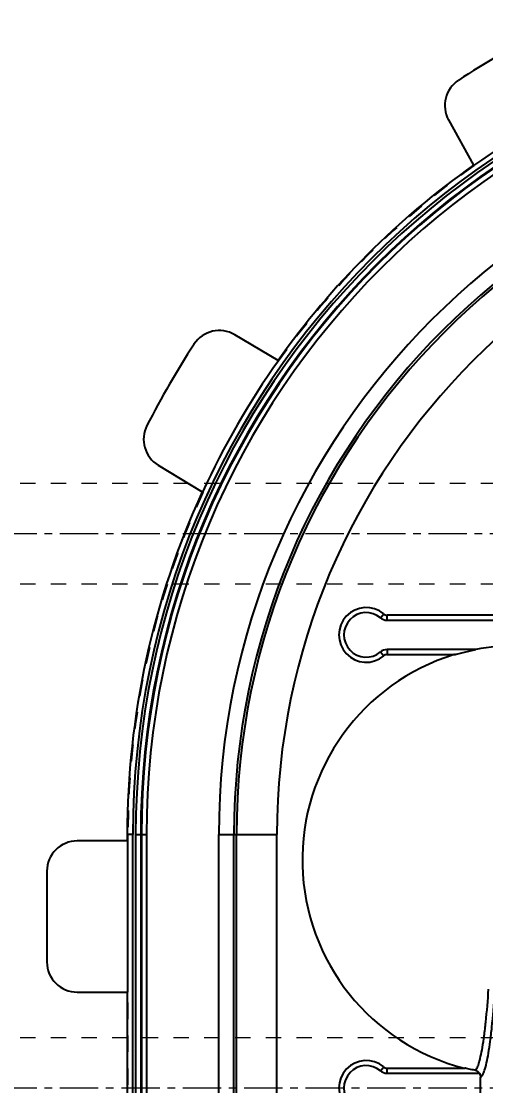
# Model space of a CAD drawing. Header units: millimetres. Extents: x -840 to 1682, y -9216 to -2117.
# Drawn here: x 330.6 to 376.7, y -6007.6 to -5902 of the extents above; entities that cross this region are included whole.
import ezdxf

# ---------------------------------------------------------------- set-up
doc = ezdxf.new("R2010")
doc.units = ezdxf.units.MM
doc.header["$LTSCALE"] = 16.335
doc.header["$PDMODE"] = 3
doc.header["$PDSIZE"] = 8
doc.linetypes.add('CENTER', pattern=[0.6, 0.375, -0.075, 0.075, -0.075])
doc.linetypes.add('HIDDEN', pattern=[0.2, 0.1, -0.1])
doc.layers.get('0').update_dxf_attribs({"linetype": 'CONTINUOUS'})
doc.layers.get('Defpoints').update_dxf_attribs({"linetype": 'CONTINUOUS'})
doc.layers.add('cool', color=153, linetype='HIDDEN', lineweight=9)
doc.layers.add('dim', color=82, linetype='CONTINUOUS', lineweight=9)
doc.layers.add('DEFAULT_2', color=8, linetype='HIDDEN')
doc.styles.get("Standard").update_dxf_attribs({"font": 'txt', "width": 0.85})
doc.dimstyles.new('mold', dxfattribs={"dimtxt": 10, "dimasz": 5, "dimexe": 0, "dimexo": 0, "dimgap": 0, "dimtad": 1, "dimzin": 1, "dimdsep": 46, "dimtxsty": 'Standard', "dimcen": 0, "dimclrd": 4, "dimclre": 4, "dimclrt": 6, "dimazin": 0, "dimtfac": 1, "dimtofl": 0, "dimtmove": 0, "dimatfit": 3, "dimfxl": 0, "dimarcsym": 0})

# ---------------------------------------------------------------- blocks, each defined once
blk = doc.blocks.new('7')
at = {"layer": 'cool', "ltscale": 0.932966}
for p, q in [((-1665.25, -2312.72), (-1303.91, -2312.72)), ((-1665.25, -2322.72), (-1303.91, -2322.72))]:
    blk.add_line(p, q, dxfattribs=at)
at = {"layer": 'cool', "color": 1, "linetype": 'CENTER', "ltscale": 0.621977}
blk.add_line((-1679.58, -2317.72), (-1289.58, -2317.72), dxfattribs=at)
blk = doc.blocks.new('*D657')
at = {"color": 4, "lineweight": -2}
for p, q in [((297.86, -5904.5), (297.86, -5814.94)), ((682.86, -5814.94), (302.86, -5814.94)), ((687.86, -5904.5), (687.86, -5814.94))]:
    blk.add_line(p, q, dxfattribs=at)
at = {"color": 4}
for points in [[(302.86, -5814.11), (302.86, -5815.77), (297.86, -5814.94)], [(682.86, -5814.11), (682.86, -5815.77), (687.86, -5814.94)]]:
    blk.add_solid(points, dxfattribs=at)
at = {"layer": 'Defpoints', "color": 0}
for p in [(297.86, -5814.94), (297.86, -5904.5), (687.86, -5904.5)]:
    blk.add_point(p, dxfattribs=at)
at = {"color": 6, "insert": (489.39, -5809.94), "char_height": 10, "attachment_point": 5}
blk.add_mtext('390.00', dxfattribs=at)
blk = doc.blocks.new('*D670')
at = {"layer": 'Defpoints', "color": 0}
for p in [(291.37, -6007.78), (302.69, -6007.78), (492.86, -6017.78)]:
    blk.add_point(p, dxfattribs=at)
at = {"layer": 'dim', "color": 4, "lineweight": -2}
blk.add_line((302.69, -6007.78), (275.22, -6007.78), dxfattribs=at)
at = {"layer": 'dim', "color": 6, "insert": (283.29, -6004.78), "char_height": 6, "attachment_point": 5}
blk.add_mtext('10.00', dxfattribs=at)
blk = doc.blocks.new('*D674')
at = {"layer": 'Defpoints', "color": 0}
for p in [(291.37, -5952.78), (306.58, -5952.78), (492.86, -6017.78)]:
    blk.add_point(p, dxfattribs=at)
at = {"layer": 'dim', "color": 4, "lineweight": -2}
blk.add_line((306.58, -5952.78), (272.67, -5952.78), dxfattribs=at)
at = {"layer": 'dim', "color": 6, "insert": (282.02, -5949.78), "char_height": 6, "attachment_point": 5}
blk.add_mtext('65.00', dxfattribs=at)
blk = doc.blocks.new('*D675')
at = {"layer": 'Defpoints', "color": 0}
for p in [(291.37, -5872.78), (334.06, -5872.78), (492.86, -6017.78)]:
    blk.add_point(p, dxfattribs=at)
at = {"layer": 'dim', "color": 4, "lineweight": -2}
blk.add_line((334.06, -5872.78), (269.27, -5872.78), dxfattribs=at)
at = {"layer": 'dim', "color": 6, "insert": (280.32, -5869.78), "char_height": 6, "attachment_point": 5}
blk.add_mtext('145.00', dxfattribs=at)
blk = doc.blocks.new('*D672')
at = {"layer": 'Defpoints', "color": 0}
for p in [(342.86, -5843.19), (342.86, -5868.79), (492.86, -6017.78)]:
    blk.add_point(p, dxfattribs=at)
at = {"layer": 'dim', "color": 4, "lineweight": -2}
blk.add_line((342.86, -5868.79), (342.86, -5821.94), dxfattribs=at)
at = {"layer": 'dim', "color": 6, "insert": (339.86, -5832.56), "char_height": 6, "attachment_point": 5, "rotation": 90}
blk.add_mtext('150.00', dxfattribs=at)

msp = doc.modelspace()

# ---------------------------------------------------------------- linework, layer by layer
at = {"color": 7, "linetype": 'Continuous'}
for p, q in [((373.017, -5911.749), (375.48, -5916.228)), ((356.092, -5935.615), (351.797, -5933.057)), ((344.196, -5945.997), (348.568, -5948.645)), ((366.261, -5961.14), (366.585, -5960.755)), ((366.908, -5961.376), (366.908, -5960.873)), ((398.46, -5960.873), (366.908, -5960.873)), ((366.908, -5961.376), (398.46, -5961.376)), ((366.261, -5964.526), (366.585, -5964.91)), ((366.908, -5964.29), (366.908, -5964.793)), ((375.723, -5964.29), (366.908, -5964.29)), ((366.908, -5964.793), (373.575, -5964.793)), ((341.122, -5983.28), (336.148, -5983.28)), ((341.122, -5982.655), (341.122, -5983.28)), ((341.157, -5983.28), (341.157, -5998.28)), ((341.676, -5982.655), (341.173, -5982.655)), ((341.676, -6032.905), (341.676, -5982.655)), ((341.956, -5982.655), (341.956, -6032.905)), ((341.956, -5982.655), (343.031, -5982.655)), ((342.458, -5982.655), (342.458, -6032.905)), ((342.529, -5982.655), (342.529, -6032.905)), ((343.031, -5982.655), (343.031, -6032.905)), ((350.207, -6032.905), (350.207, -5982.655)), ((350.207, -5982.655), (355.979, -5982.655)), ((351.713, -6032.905), (351.713, -5982.655)), ((351.965, -6032.905), (351.965, -5982.655)), ((355.979, -6032.905), (355.979, -5982.655)), ((333.148, -5986.28), (333.148, -5995.28)), ((336.148, -5998.28), (341.122, -5998.28)), ((341.122, -5998.28), (341.122, -6017.28)), ((366.261, -6006.087), (366.585, -6005.702)), ((366.908, -6006.322), (366.908, -6005.82)), ((366.908, -6005.82), (374.571, -6005.82)), ((366.908, -6006.322), (376.072, -6006.322)), ((376.19, -6008.847), (376.19, -6006.713))]:
    msp.add_line(p, q, dxfattribs=at)
for centre, radius, start, end in [((422.515, -5982.655), 80.839, 90, 180), ((422.515, -5982.655), 80.559, 90, 180), ((422.515, -5982.655), 80.057, 90, 180), ((422.515, -5982.655), 79.986, 90, 180), ((422.515, -5982.655), 79.484, 90, 180), ((422.515, -5982.655), 89.205, 116.94905, 122.93476), ((375.646, -5910.304), 3, 122.93476, 208.80433), ((422.515, -5982.655), 81.358, 114.72267, 125.30372), ((422.515, -5982.655), 72.307, 90, 180), ((422.515, -5982.655), 70.802, 90, 180), ((422.515, -5982.655), 70.55, 90, 180), ((422.515, -5982.655), 66.535, 90, 180), ((422.515, -5982.655), 81.393, 125.30092, 144.69421), ((350.262, -5935.635), 3, 59.2251, 146.94494), ((422.515, -5982.655), 89.205, 146.94494, 152.93476), ((422.515, -5982.655), 81.358, 144.69226, 155.30372), ((345.75, -5943.431), 3, 152.93476, 238.80433), ((422.515, -5982.655), 81.393, 155.30092, 180), ((364.839, -5962.833), 2.713, 49.96263, 310.03737), ((364.839, -5962.833), 2.211, 49.96263, 310.03737), ((366.908, -5960.371), 1.005, 229.96263, 270), ((366.908, -5960.371), 0.502, 229.96263, 270), ((366.908, -5965.295), 1.005, 90, 130.03737), ((379.802, -5985.167), 21.272, 78.94556, 101.05444), ((379.802, -5985.167), 21.305, 106.99514, 255.78539), ((366.908, -5965.295), 0.502, 90, 130.03737), ((336.148, -5986.28), 3, 90, 180), ((336.148, -5995.28), 3, 180, 270), ((364.839, -6007.78), 2.713, 49.96263, 310.03737), ((364.839, -6007.78), 2.211, 49.96263, 310.03737), ((366.908, -6005.317), 0.502, 229.96263, 270), ((366.908, -6005.317), 1.005, 229.96263, 270)]:
    msp.add_arc(centre, radius, start, end, dxfattribs=at)
for points, knots in [([(373.611, -5964.793), (373.635, -5964.793), (373.694, -5964.77), (373.841, -5964.736), (374.054, -5964.675), (374.323, -5964.607), (374.691, -5964.514), (375.158, -5964.405), (375.534, -5964.327), (375.723, -5964.29)], [0, 0, 0, 0, 0.0321303, 0.0860304, 0.2088651, 0.3378778, 0.4691028, 0.7340397, 1, 1, 1, 1]), ([(375.617, -6006.029), (375.705, -6005.993), (375.868, -6005.764), (376.043, -6005.307), (376.225, -6004.608), (376.399, -6003.687), (376.567, -6002.544), (376.79, -6000.625), (376.914, -5999.083), (376.988, -5997.994)], [0, 0, 0, 0, 0.0346078, 0.0942978, 0.1814529, 0.2958501, 0.4365552, 0.6021377, 1, 1, 1, 1]), ([(376.19, -6006.713), (376.281, -6006.67), (376.446, -6006.428), (376.626, -6005.95), (376.813, -6005.224), (376.992, -6004.272), (377.164, -6003.094), (377.392, -6001.12), (377.52, -5999.536), (377.596, -5998.418)], [0, 0, 0, 0, 0.0354796, 0.0959866, 0.1836358, 0.2982421, 0.4388261, 0.6039222, 1, 1, 1, 1]), ([(375.617, -6006.029), (375.525, -6006.011), (375.342, -6005.974), (375.072, -6005.918), (374.855, -6005.868), (374.703, -6005.84), (374.64, -6005.82), (374.614, -6005.82)], [0, 0, 0, 0, 0.2753838, 0.5469557, 0.8079969, 0.9254725, 1, 1, 1, 1]), ([(376.072, -6006.322), (376.046, -6006.284), (375.927, -6006.143), (375.751, -6006.054), (375.617, -6006.029)], [0, 0, 0, 0, 0.254315, 1, 1, 1, 1])]:
    msp.add_open_spline(points, degree=3, knots=knots, dxfattribs=at)
msp.add_open_spline([(376.072, -6006.322), (376.147, -6006.435), (376.19, -6006.577), (376.19, -6006.713)], degree=3, dxfattribs=at)
at = {"layer": 'DEFAULT_2', "color": 8, "linetype": 'HIDDEN'}
for p, q in [((375.48, -5916.228), (375.497, -5916.259)), ((356.122, -5935.633), (356.092, -5935.615)), ((348.568, -5948.645), (348.598, -5948.663)), ((373.611, -5964.793), (373.575, -5964.793)), ((341.122, -5982.655), (341.173, -5982.655)), ((341.122, -5983.28), (341.157, -5983.28)), ((341.173, -5983.28), (341.173, -5982.655)), ((341.122, -5998.28), (341.157, -5998.28)), ((341.173, -6017.28), (341.173, -5998.28)), ((374.571, -6005.82), (374.614, -6005.82))]:
    msp.add_line(p, q, dxfattribs=at)
for start, end in [(125.30372, 144.69226), (155.30372, 180)]:
    msp.add_arc((422.515, -5982.655), 81.341, start, end, dxfattribs=at)

# ---------------------------------------------------------------- block references
for p in [(1977.444, -3635.056), (1977.444, -3690.056)]:
    msp.add_blockref('7', p)

# ---------------------------------------------------------------- dimensions: what is measured, and where the dimension line sits
dim = msp.add_linear_dim(base=(297.865, -5814.94), p1=(687.865, -5904.5), p2=(297.865, -5904.5), dimstyle='mold')
dim.commit()
dim.dimension.update_dxf_attribs({"geometry": '*D657', "text_midpoint": (489.388, -5814.94), "dimtype": 160})
at = {"layer": 'dim'}
for feature_location, offset, dtype, picture, middle in [((342.865, -5868.791), (0, 25.602), 1, '*D672', (339.865, -5832.564)), ((334.065, -5872.78), (-42.695, 0), 0, '*D675', (280.319, -5869.78)), ((306.58, -5952.78), (-15.211, 0), 0, '*D674', (282.019, -5949.78)), ((302.687, -6007.78), (-11.318, 0), 0, '*D670', (283.294, -6004.78))]:
    dim = msp.add_ordinate_dim(feature_location=feature_location, offset=offset, dtype=dtype, origin=(492.865, -6017.78), dimstyle='mold', override={"dimtxt": 6, "dimasz": 2}, dxfattribs=at)
    dim.commit()
    dim.dimension.update_dxf_attribs({"geometry": picture, "text_midpoint": middle})

doc.saveas('drawing.dxf')
